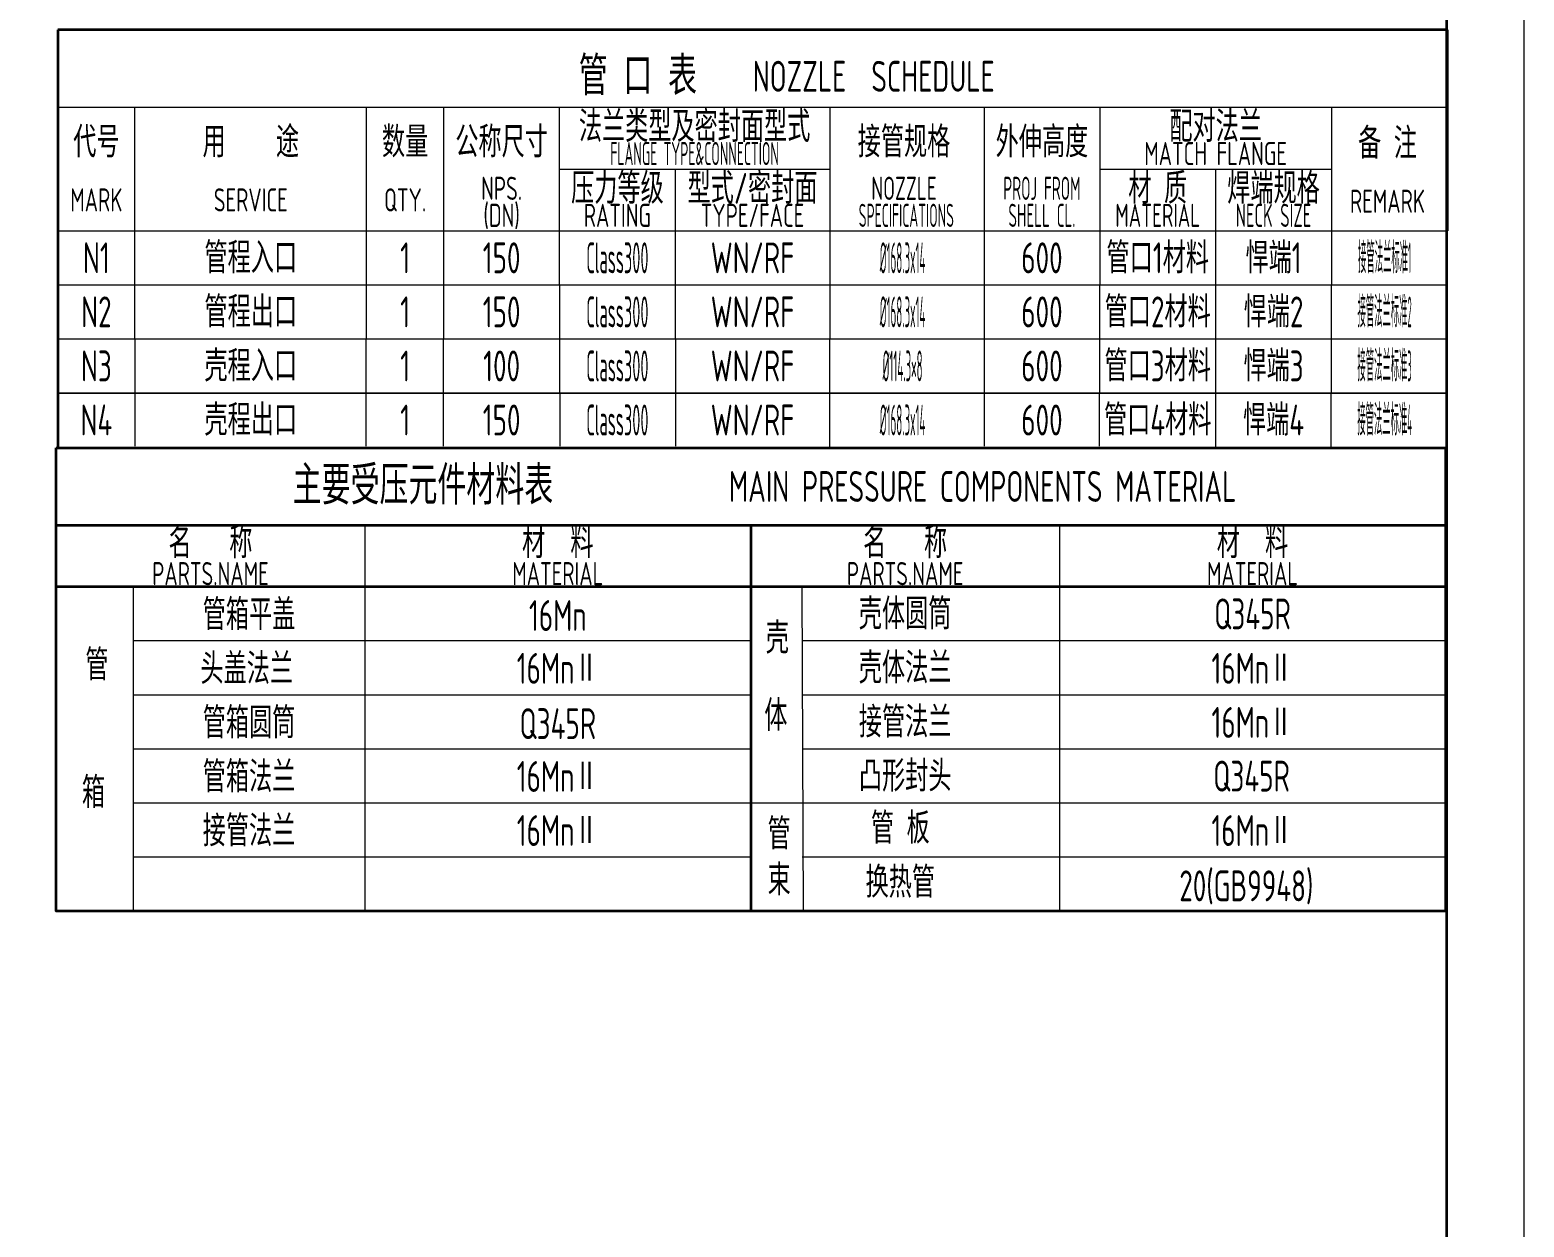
# Model space of a CAD drawing. Header units: millimetres. Extents: x 5765 to 6606, y -201 to 393.
# Drawn here: x 6412.4 to 6606, y -45.6 to 109.4 of the extents above; entities that cross this region are included whole.
import ezdxf
from ezdxf.enums import TextEntityAlignment as Align

# ---------------------------------------------------------------- set-up
doc = ezdxf.new("R2010")
doc.units = ezdxf.units.MM
for name, color, linetype, lineweight in [('1粗实线', 7, 'Continuous', 35), ('2细实线', 3, 'Continuous', 13), ('7文本', 2, 'Continuous', 13), ('9图表', 4, 'Continuous', 13)]:
    doc.layers.add(name, color=color, linetype=linetype, lineweight=lineweight)
doc.styles.add('lanpec', font='bpec_e.shx', dxfattribs={"width": 0.75, "bigfont": 'hztxt.shx'})

# ---------------------------------------------------------------- blocks, each defined once
blk = doc.blocks.new('A1')
at = {"layer": '1粗实线'}
blk.add_lwpolyline([(-816, 10), (-10, 10), (-10, 584), (-816, 584)], close=True, dxfattribs=at)
at = {"layer": '9图表'}
blk.add_lwpolyline([(-841, 0), (0, 0), (0, 594), (-841, 594)], close=True, dxfattribs=at)
blk = doc.blocks.new('管口表表头')
at = {"layer": '1粗实线'}
for p, q in [((-180, 0), (-180, -26)), ((0, 0), (-180, 0)), ((0, 0), (0, -26))]:
    blk.add_line(p, q, dxfattribs=at)
at = {"layer": '9图表'}
for p, q in [((-180, -10), (0, -10)), ((-180, -10), (0, -10)), ((-180, -26), (0, -26))]:
    blk.add_line(p, q, dxfattribs=at)
at = {"layer": '9图表', "color": 4}
for p, q in [((-170, -26), (-170, -10)), ((-140, -26), (-140, -10)), ((-130, -26), (-130, -10)), ((-115, -26), (-115, -10)), ((-80, -10), (-80, -26)), ((-60, -10), (-60, -26)), ((-45, -10), (-45, -26)), ((-15, -10), (-15, -26)), ((-115, -18), (-80, -18)), ((-100, -18), (-100, -26)), ((-45, -18), (-15, -18)), ((-30, -18), (-30, -26))]:
    blk.add_line(p, q, dxfattribs=at)
at = {"layer": '7文本', "color": 4, "style": 'lanpec', "width": 0.75}
for s, height, p in [('管 口 表', 5, (-112.51, -8.44)), ('NOZZLE  SCHEDULE', 4, (-89.97, -8))]:
    blk.add_text(s, height=height, dxfattribs=at).set_placement(p)
at = {"layer": '7文本', "color": 4, "style": 'lanpec'}
for s, height, width, p in [('法兰类型及密封面型式', 4, 0.75, (-97.5, -12.5)), ('配对法兰', 4, 0.75, (-30, -12.5)), ('代号', 4, 0.75, (-175, -14.5)), ('用    途', 4, 0.75, (-155, -14.5)), ('数量', 4, 0.75, (-135, -14.5)), ('公称尺寸', 4, 0.75, (-122.5, -14.5)), ('接管规格', 4, 0.75, (-70.37, -14.5)), ('外伸高度', 4, 0.75, (-52.5, -14.5)), ('备 注', 4, 0.75, (-7.73, -14.67)), ('FLANGE TYPE&CONNECTION', 3, 0.5, (-97.5, -16)), ('MATCH FLANGE', 3, 0.75, (-30, -16)), ('NPS.', 3, 0.75, (-122.5, -20.5)), ('压力等级', 4, 0.75, (-107.5, -20.5)), ('型式/密封面', 4, 0.75, (-90, -20.5)), ('NOZZLE', 3, 0.7, (-70.37, -20.5)), ('PROJ FROM', 3, 0.55, (-52.5, -20.5)), ('材 质', 4, 0.75, (-37.5, -20.5)), ('焊端规格', 4, 0.75, (-22.5, -20.5)), ('MARK', 3, 0.75, (-175, -22)), ('SERVICE', 3, 0.75, (-155, -22)), ('QTY.', 3, 0.75, (-135, -22)), ('REMARK', 3, 0.75, (-7.73, -22.17)), ('(DN)', 3, 0.75, (-122.5, -24)), ('RATING', 3, 0.75, (-107.5, -24)), ('TYPE/FACE', 3, 0.75, (-90, -24)), ('SPECIFICATIONS', 3, 0.5, (-70.07, -24)), ('SHELL CL.', 3, 0.55, (-52.5, -24)), ('MATERIAL', 3, 0.7, (-37.5, -24)), ('NECK SIZE', 3, 0.6, (-22.5, -24))]:
    blk.add_text(s, height=height, dxfattribs=dict(at, width=width)).set_placement(p, align=Align.MIDDLE_CENTER)

msp = doc.modelspace()

# ---------------------------------------------------------------- linework, layer by layer
at = {"layer": '1粗实线'}
for p, q in [((6416.062, 109.422), (6416.06, 55.35)), ((6415.84, 45.324), (6595.84, 45.324)), ((6505.84, 45.324), (6505.84, -4.676)), ((6595.84, 37.324), (6415.84, 37.324))]:
    msp.add_line(p, q, dxfattribs=at)
msp.add_lwpolyline([(6415.84, 55.324), (6595.84, 55.324), (6595.84, -4.676), (6415.84, -4.676)], close=True, dxfattribs=at)
at = {"layer": '9图表'}
for p, q in [((6426.067, 55.54), (6426.062, 83.422)), ((6456.024, 55.52), (6456.062, 83.422)), ((6466.03, 55.54), (6466.062, 83.422)), ((6481.152, 55.54), (6481.062, 83.422)), ((6496.062, 83.422), (6496.097, 55.55)), ((6516.062, 83.422), (6516.018, 55.45)), ((6536.062, 83.422), (6536.055, 55.55)), ((6551.062, 83.422), (6550.994, 55.54)), ((6566.062, 83.313), (6566.048, 55.5)), ((6581.062, 83.313), (6580.988, 55.518)), ((6416.062, 76.422), (6596.062, 76.422)), ((6416.062, 69.422), (6596.062, 69.422)), ((6416.062, 62.422), (6596.062, 62.422)), ((6596.062, 62.422), (6416.062, 62.422)), ((6416.062, 62.422), (6596.062, 62.422)), ((6455.839, 45.324), (6455.839, -4.676)), ((6545.839, 45.324), (6545.839, -4.676)), ((6425.839, 37.324), (6425.839, -4.676)), ((6512.473, 37.23), (6512.613, -4.68)), ((6505.84, 30.324), (6425.839, 30.324)), ((6595.84, 30.324), (6512.453, 30.34)), ((6505.84, 23.324), (6425.839, 23.324)), ((6595.84, 23.324), (6512.453, 23.31)), ((6505.84, 16.324), (6425.839, 16.324)), ((6595.84, 16.324), (6512.523, 16.33)), ((6505.84, 9.324), (6425.833, 9.32)), ((6595.84, 9.324), (6505.84, 9.324)), ((6595.84, 9.324), (6505.84, 9.324)), ((6505.84, 2.324), (6425.839, 2.324)), ((6505.84, 2.324), (6425.839, 2.324)), ((6595.84, 2.324), (6512.513, 2.34))]:
    msp.add_line(p, q, dxfattribs=at)
at = {"layer": '9图表', "color": 4}
msp.add_line((6415.84, -4.676), (6595.84, -4.676), dxfattribs=at)

# ---------------------------------------------------------------- block references
at = {"layer": '2细实线'}
for name, p in [('A1', (6606.028, -200.559)), ('管口表表头', (6596.062, 109.422)), ('管口表表头', (6596.062, 109.422))]:
    msp.add_blockref(name, p, dxfattribs=at)

# ---------------------------------------------------------------- texts
at = {"layer": '7文本', "style": 'lanpec'}
for s, width, p in [('N1', 0.75, (6421.062, 79.922)), ('管程入口', 0.75, (6441.062, 79.922)), ('1', 0.75, (6461.062, 79.922)), ('150', 0.75, (6473.562, 79.922)), ('Class300', 0.45, (6488.562, 79.922)), ('WN/RF', 0.75, (6506.062, 79.922)), ('%%C168.3x14', 0.3, (6525.508, 79.922)), ('600', 0.75, (6543.562, 79.922)), ('管口1材料', 0.75, (6558.562, 79.922)), ('悍端1', 0.75, (6573.562, 79.922)), ('接管法兰标准1', 0.2, (6587.948, 79.922)), ('N2', 0.75, (6421.062, 72.922)), ('管程出口', 0.75, (6441.062, 72.922)), ('1', 0.75, (6461.062, 72.922)), ('150', 0.75, (6473.562, 72.922)), ('Class300', 0.45, (6488.562, 72.922)), ('WN/RF', 0.75, (6506.062, 72.922)), ('%%C168.3x14', 0.3, (6525.508, 72.922)), ('600', 0.75, (6543.562, 72.922)), ('管口2材料', 0.75, (6558.562, 72.922)), ('悍端2', 0.75, (6573.562, 72.922)), ('接管法兰标准2', 0.2, (6587.948, 72.922)), ('N3', 0.75, (6421.062, 65.922)), ('壳程入口', 0.75, (6441.062, 65.922)), ('1', 0.75, (6461.062, 65.922)), ('100', 0.75, (6473.562, 65.922)), ('Class300', 0.45, (6488.562, 65.922)), ('WN/RF', 0.75, (6506.062, 65.922)), ('%%C114.3×8', 0.3, (6525.508, 65.922)), ('600', 0.75, (6543.562, 65.922)), ('管口3材料', 0.75, (6558.562, 65.922)), ('悍端3', 0.75, (6573.562, 65.922)), ('接管法兰标准3', 0.2, (6587.948, 65.922)), ('N4', 0.75, (6421.062, 58.922)), ('壳程出口', 0.75, (6441.062, 58.922)), ('1', 0.75, (6461.062, 58.922)), ('150', 0.75, (6473.562, 58.922)), ('Class300', 0.45, (6488.562, 58.922)), ('WN/RF', 0.75, (6506.062, 58.922)), ('%%C168.3x14', 0.3, (6525.508, 58.922)), ('600', 0.75, (6543.562, 58.922)), ('管口4材料', 0.75, (6558.562, 58.922)), ('悍端4', 0.75, (6573.562, 58.922)), ('接管法兰标准4', 0.2, (6587.948, 58.922)), ('管箱平盖', 0.75, (6440.838, 33.73)), ('16Mn', 0.75, (6480.839, 33.614)), ('壳体圆筒', 0.75, (6525.84, 33.824)), ('Q345R', 0.75, (6570.839, 33.824)), ('壳', 0.75, (6509.283, 30.69)), ('头盖法兰', 0.75, (6440.542, 26.729)), ('壳体法兰', 0.75, (6525.84, 26.824)), ('16MnⅡ', 0.75, (6480.759, 26.776)), ('16MnⅡ', 0.75, (6570.759, 26.776)), ('管箱圆筒', 0.75, (6440.838, 19.73)), ('Q345R', 0.75, (6480.839, 19.614)), ('体', 0.75, (6509.093, 20.666)), ('接管法兰', 0.75, (6525.84, 19.824)), ('16MnⅡ', 0.75, (6570.759, 19.776)), ('管箱法兰', 0.75, (6440.838, 12.73)), ('16MnⅡ', 0.75, (6480.759, 12.776)), ('凸形封头', 0.75, (6525.84, 12.824)), ('Q345R', 0.75, (6570.717, 12.824)), ('接管法兰', 0.75, (6440.838, 5.73)), ('16MnⅡ', 0.75, (6480.759, 5.776)), ('管 板', 0.75, (6525.21, 6.088)), ('16MnⅡ', 0.75, (6570.756, 5.776)), ('换热管', 0.75, (6525.21, -0.912)), ('20(GB9948)', 0.75, (6570.041, -1.386))]:
    msp.add_text(s, height=4, dxfattribs=dict(at, width=width)).set_placement(p, align=Align.MIDDLE_CENTER)
at = {"layer": '7文本', "color": 4, "style": 'lanpec', "width": 0.75}
for s, height, p in [('主要受压元件材料表', 5, (6463.373, 50.479)), ('MAIN PRESSURE COMPONENTS MATERIAL ', 4, (6536.692, 50.324)), ('名   称', 4, (6435.84, 43.038)), ('材  料', 4, (6480.839, 43.038)), ('名   称', 4, (6525.839, 43.038)), ('材  料', 4, (6570.839, 43.038)), ('PARTS.NAME', 3, (6435.84, 39.038)), ('MATERIAL', 3, (6480.839, 39.038)), ('PARTS.NAME', 3, (6525.839, 39.038)), ('MATERIAL', 3, (6570.839, 39.038))]:
    msp.add_text(s, height=height, dxfattribs=at).set_placement(p, align=Align.MIDDLE_CENTER)
at = {"layer": '7文本', "style": 'lanpec', "width": 0.75}
for s, p in [('管', (6419.629, 25.222)), ('箱', (6419.191, 8.704)), ('管', (6508.017, 3.335)), ('束', (6508.017, -2.618))]:
    msp.add_text(s, height=4, dxfattribs=at).set_placement(p)

doc.saveas('drawing.dxf')
